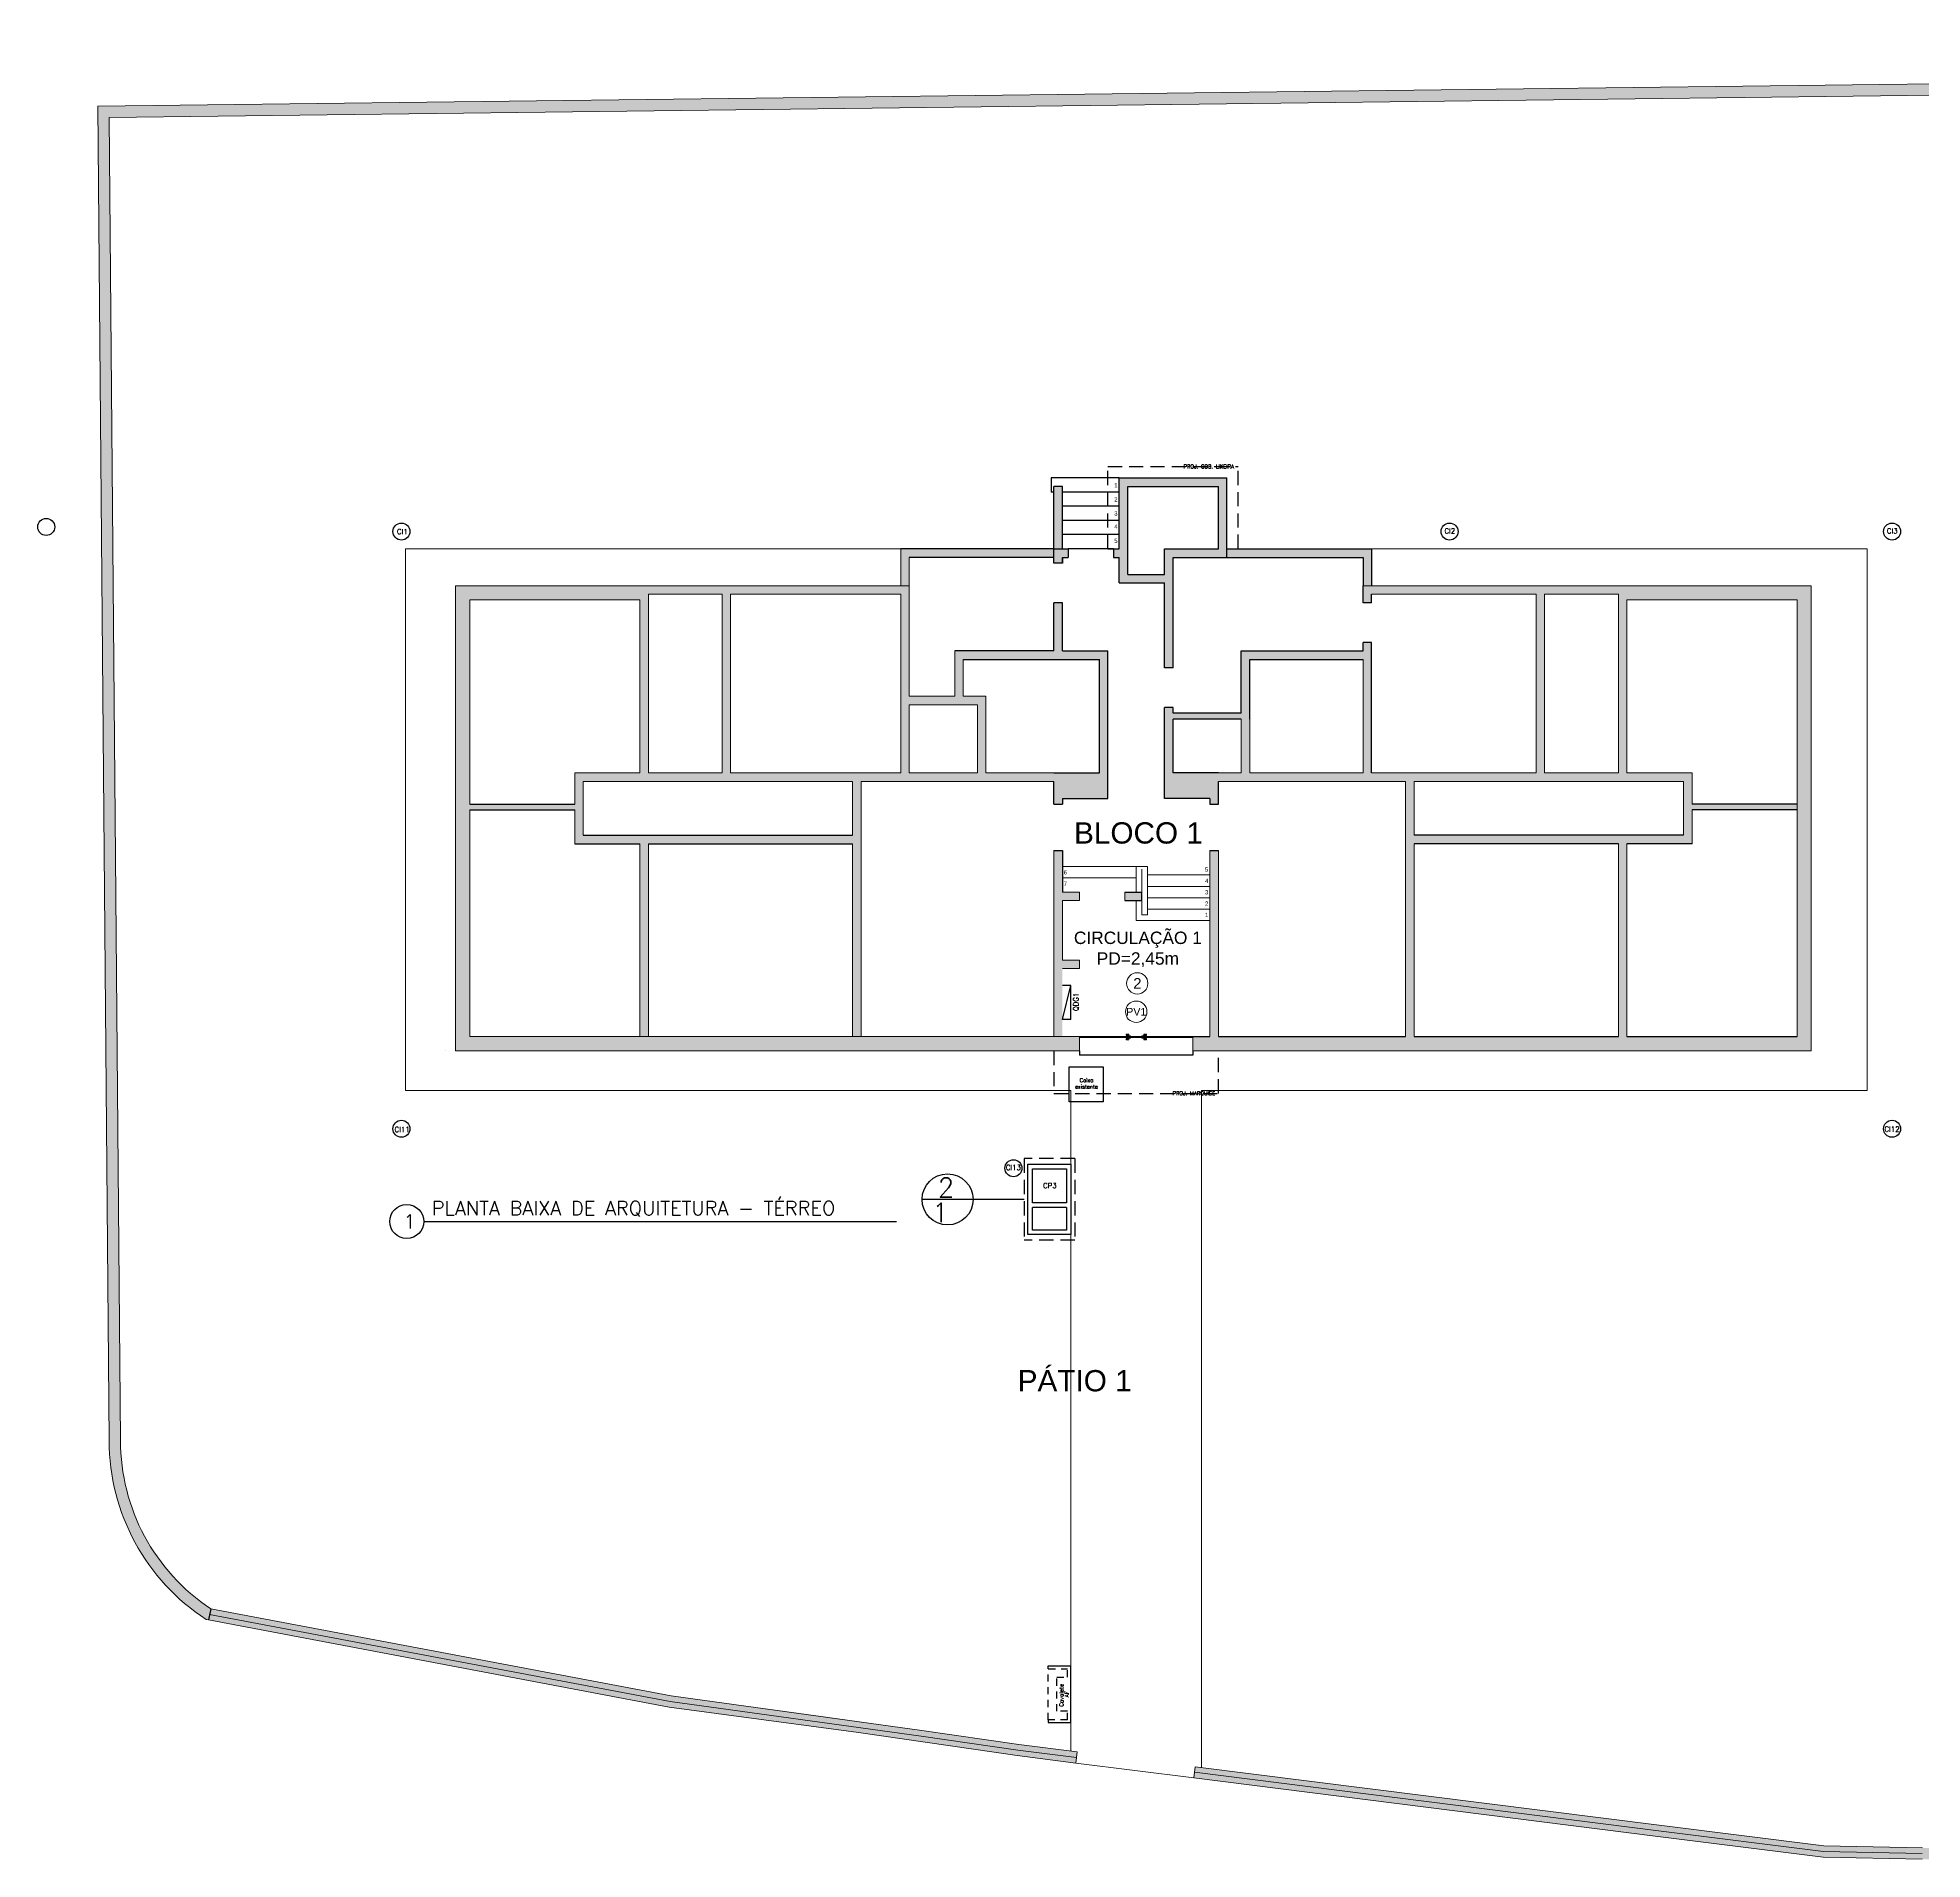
# Model space of a CAD drawing. Extents: x 0 to 11638, y -6007 to 0.
# Drawn here: x 10101.07 to 10134.29, y -5600.09 to -5567.98 of the extents above; entities that cross this region are included whole.
import ezdxf

# ---------------------------------------------------------------- set-up
doc = ezdxf.new("R2010")
doc.units = 0
doc.linetypes.add('CACHE', pattern=[0.375, 0.25, -0.125])
doc.linetypes.add('HIDDEN2', pattern=[0.1875, 0.125, -0.0625])
doc.layers.get('0').update_dxf_attribs({"linetype": 'CONTINUOUS'})
for name, color, linetype, lineweight in [('ARQ - Alvenaria Alta', 251, 'CONTINUOUS', 13), ('ARQ - Alvenaria Média-Baixa', 252, 'CONTINUOUS', 20), ('ARQ - Desnível', 8, 'CONTINUOUS', 20), ('ARQ - Escadas', 1, 'CONTINUOUS', 9), ('ARQ - Esquadrias', 1, 'CONTINUOUS', 9), ('ARQ - Grades', 1, 'CONTINUOUS', 15), ('ARQ - Guias Calçadas Sarjetas', 254, 'CONTINUOUS', 20), ('ARQ - Textos', 4, 'CONTINUOUS', 5), ('Elétrica', 30, 'CONTINUOUS', 20), ('Hidrossanitário - Água Fria', 5, 'CONTINUOUS', 5)]:
    doc.layers.add(name, color=color, linetype=linetype, lineweight=lineweight)
doc.layers.add('ARQ - Cotas', color=1, linetype='CONTINUOUS')
doc.layers.add('ARQ - Projeções', color=253, linetype='CACHE')
doc.styles.add('ROMANS', font='romans.shx', dxfattribs={"height": 0.3})
doc.styles.get("Standard").update_dxf_attribs({"font": 'arial.ttf', "height": 0.15})

msp = doc.modelspace()

# ---------------------------------------------------------------- hatches: boundary and pattern name
at = {"layer": 'ARQ - Alvenaria Alta', "lineweight": -2}
h = msp.add_hatch(color=7, dxfattribs=at)
h.dxf.hatch_style = 1
h.paths.add_polyline_path([(10119.93509697557, -5578.786241707433), (10119.13509697558, -5578.786241707433), (10119.13509697558, -5577.936241707433), (10118.98509697557, -5577.936241707433), (10118.98509697557, -5578.786241707433), (10117.23509697558, -5578.786241707433), (10117.23509697558, -5579.586241707443), (10116.43509697559, -5579.586241707443), (10116.43509697559, -5577.636241707444), (10108.43509697559, -5577.636241707441), (10108.43509697559, -5585.836241707415), (10119.43509697559, -5585.836241707435), (10119.43509697559, -5585.586241707434), (10119.13802946636, -5585.586241707435), (10108.68509697559, -5585.586241707432), (10108.68509697559, -5581.586241707432), (10110.53509697559, -5581.586241707432), (10110.53509697559, -5582.186241707432), (10111.68509697559, -5582.186241707432), (10111.68509697559, -5585.586241707433), (10111.83509697559, -5585.586241707433), (10111.83509697559, -5582.186241707432), (10115.43509697558, -5582.186241707432), (10115.43509697559, -5585.586241707434), (10115.58509697559, -5585.586241707434), (10115.58509697559, -5581.086241707444), (10118.98509697557, -5581.086241707446), (10118.98509697557, -5581.486241707434), (10119.13509697557, -5581.486241707434), (10119.13509697558, -5581.386241707434), (10119.93509697557, -5581.386241707434)])
h.paths.add_polyline_path([(10118.98509697557, -5580.936241707433), (10117.78509697559, -5580.936241707444), (10117.78509697558, -5579.586241707444), (10117.38509697559, -5579.586241707443), (10117.38509697559, -5578.936241707435), (10119.78509697557, -5578.936241707434), (10119.78509697557, -5580.936241707433)], flags=16)
h.paths.add_polyline_path([(10117.63509697559, -5580.936241707444), (10116.43509697559, -5580.936241707442), (10116.43509697558, -5579.736241707443), (10117.63509697558, -5579.736241707443)], flags=16)
h.paths.add_polyline_path([(10116.28509697559, -5580.936241707442), (10113.28509697559, -5580.936241707442), (10113.28509697559, -5577.786241707443), (10116.28509697559, -5577.786241707443)], flags=16)
h.paths.add_polyline_path([(10115.43509697559, -5581.086241707444), (10115.43509697559, -5582.036241707432), (10110.68509697559, -5582.036241707432), (10110.68509697559, -5581.086241707442)], flags=16)
h.paths.add_polyline_path([(10113.13509697558, -5580.936241707442), (10111.83509697558, -5580.936241707442), (10111.83509697559, -5577.786241707443), (10113.13509697559, -5577.786241707443)], flags=16)
h.paths.add_polyline_path([(10111.68509697559, -5580.936241707442), (10110.53509697559, -5580.936241707441), (10110.53509697559, -5581.486241707433), (10108.68509697559, -5581.486241707433), (10108.68509697559, -5577.886241707441), (10111.68509697559, -5577.886241707441)], flags=16)
h.paths.add_polyline_path([(10119.13509697557, -5582.306241707435), (10118.98509697559, -5582.306241707435), (10118.98509697559, -5585.586241707435), (10119.13509697559, -5585.586241707435), (10119.13509697559, -5584.386241707436), (10119.43509697559, -5584.386241707436), (10119.43509697559, -5584.236241707435), (10119.13509697559, -5584.236241707435), (10119.13509697559, -5583.186241707435), (10119.43509697558, -5583.186241707435), (10119.43509697558, -5583.036241707436), (10119.13509697558, -5583.036241707436)], flags=17)
h.paths.add_polyline_path([(10130.23509697559, -5580.936241707441), (10129.08509697559, -5580.936241707442), (10129.08509697558, -5577.886241707441), (10132.08509697558, -5577.886241707441), (10132.08509697558, -5585.586241707434), (10121.43509697559, -5585.586241707435), (10121.43509697559, -5585.836241707435), (10132.33509697558, -5585.836241707433), (10132.33509697558, -5577.636241707442), (10124.43509697557, -5577.636241707445), (10124.43509697557, -5577.936241707433), (10124.58509697558, -5577.936241707433), (10124.58509697558, -5577.786241707443), (10127.48509697559, -5577.786241707441), (10127.48509697559, -5580.936241707442), (10124.58509697558, -5580.936241707442), (10124.58509697558, -5578.636241707432), (10124.43509697558, -5578.636241707433), (10124.43509697558, -5578.786241707433), (10122.28509697557, -5578.786241707433), (10122.28509697557, -5579.886241707434), (10121.08509697557, -5579.886241707433), (10121.08509697557, -5579.786241707434), (10120.93509697558, -5579.786241707434), (10120.93509697558, -5581.386241707434), (10121.73509697557, -5581.386241707434), (10121.73509697557, -5581.486241707434), (10121.88509697558, -5581.486241707434), (10121.88509697558, -5581.086241707446), (10125.18509697558, -5581.086241707442), (10125.18509697558, -5585.586241707435), (10125.33509697558, -5585.586241707435), (10125.33509697558, -5582.186241707432), (10128.93509697558, -5582.186241707432), (10128.93509697558, -5585.586241707435), (10129.08509697558, -5585.586241707435), (10129.08509697558, -5582.186241707432), (10130.23509697558, -5582.186241707432), (10130.23509697559, -5581.586241707432), (10132.08509697558, -5581.586241707432), (10132.08509697558, -5581.486241707433), (10130.23509697559, -5581.486241707433)])
h.paths.add_polyline_path([(10121.08509697558, -5580.936241707433), (10121.08509697557, -5579.986241707433), (10122.28509697558, -5579.986241707434), (10122.28509697558, -5580.936241707442), (10121.88509697558, -5580.936241707442)], flags=16)
h.paths.add_polyline_path([(10122.43509697558, -5580.936241707442), (10122.43509697558, -5578.936241707434), (10124.43509697558, -5578.936241707437), (10124.43509697558, -5580.936241707441)], flags=16)
h.paths.add_polyline_path([(10125.33509697558, -5581.086241707442), (10130.08509697559, -5581.086241707442), (10130.08509697559, -5582.036241707432), (10125.33509697558, -5582.036241707432)], flags=16)
h.paths.add_polyline_path([(10127.63509697559, -5580.936241707442), (10127.63509697559, -5577.786241707439), (10128.93509697558, -5577.786241707439), (10128.93509697559, -5580.936241707442)], flags=16)
h.paths.add_polyline_path([(10119.23509697558, -5576.986241707435), (10118.98509697557, -5576.986241707435), (10118.98509697557, -5577.236241707434), (10119.13509697557, -5577.236241707434), (10119.13509697557, -5577.136241707434), (10119.23509697558, -5577.136241707434)])
h.paths.add_polyline_path([(10122.03509697558, -5575.736241707429), (10120.13509697558, -5575.736241707435), (10120.13509697558, -5576.986241707435), (10120.03509697558, -5576.986241707435), (10120.03509697558, -5577.136241707434), (10120.13509697558, -5577.136241707434), (10120.13509697558, -5577.586241707433), (10120.93509697557, -5577.586241707434), (10120.93509697557, -5579.086241707432), (10121.08509697558, -5579.086241707432), (10121.08509697557, -5577.136241707434), (10122.03509697558, -5577.136241707434)])
h.paths.add_polyline_path([(10120.28509697558, -5575.886241707434), (10121.88509697558, -5575.886241707433), (10121.88509697558, -5576.986241707433), (10120.93509697558, -5576.986241707435), (10120.93509697558, -5577.436241707434), (10120.28509697558, -5577.436241707434)], flags=16)
h = msp.add_hatch(color=7, dxfattribs=at)
h.dxf.hatch_style = 1
h.paths.add_polyline_path([(10120.53509697558, -5583.036241707435), (10120.23509697558, -5583.036241707436), (10120.23509697558, -5583.186241707435), (10120.53509697558, -5583.186241707434)])
h.paths.add_polyline_path([(10121.88509697558, -5582.306241707435), (10121.73509697558, -5582.306241707435), (10121.73509697558, -5585.586241707435), (10121.88509697558, -5585.586241707435)])
at = {"layer": 'ARQ - Alvenaria Média-Baixa', "lineweight": -2}
h = msp.add_hatch(color=256, dxfattribs=at)
h.dxf.hatch_style = 1
h.paths.add_polyline_path([(10118.98509697557, -5577.136241707434), (10118.98509697557, -5576.986241707436), (10116.28509697559, -5576.986241707436), (10116.28509697559, -5577.636241707444), (10116.43509697559, -5577.636241707444), (10116.43509697559, -5577.136241707434)])
h.paths.add_polyline_path([(10119.13509697558, -5575.886241707434), (10118.98509697557, -5575.886241707434), (10118.98509697557, -5576.986241707435), (10119.13509697558, -5576.986241707435)])
h.paths.add_polyline_path([(10124.58509697558, -5576.986241707433), (10122.03509697558, -5576.986241707433), (10122.03509697558, -5577.136241707434), (10124.43509697557, -5577.136241707425), (10124.43509697557, -5577.636241707445), (10124.58509697558, -5577.636241707445)])
h = msp.add_hatch(color=256, dxfattribs=at)
h.dxf.hatch_style = 1
h.paths.add_polyline_path([(10116.72895480056, -5597.827158284326), (10114.80577127316, -5597.54982224454), (10112.23587783465, -5597.206570442732), (10104.11840872589, -5595.673412579467), (10104.0998284043, -5595.771671279436), (10112.21975303658, -5597.305292920899), (10114.89218914946, -5597.674098833866), (10118.3507128356, -5598.161817846563), (10119.38084276682, -5598.291939007776), (10119.39337471441, -5598.192727363856), (10118.36411193271, -5598.062715736886)])
h.paths.add_polyline_path([(10114.89218914946, -5597.674098833866), (10112.21975303658, -5597.305292920899), (10104.0998284043, -5595.771671279436), (10104.08158105051, -5595.868169138864), (10112.20399862126, -5597.40408535378), (10114.77897276897, -5597.749562063285), (10114.90607511647, -5597.76815825538), (10116.70215629642, -5598.026898103078), (10118.33710062963, -5598.260893037335), (10119.36831081923, -5598.391150651699), (10119.38084276682, -5598.291939007776), (10118.3507128356, -5598.161817846563)])
h = msp.add_hatch(color=256, dxfattribs=at)
h.dxf.hatch_style = 1
h.paths.add_polyline_path([(10121.46428728916, -5598.555109907245), (10121.45175534157, -5598.654321551169), (10129.62943874184, -5599.687288003093), (10132.54489835424, -5600.049249237255), (10134.2928822019, -5600.088646874083), (10151.12809392088, -5600.007071238341), (10151.1276113375, -5599.907254729646), (10134.29376636307, -5599.988641405225), (10132.55220394627, -5599.949388500399), (10129.64186505301, -5599.588063015676)])
h.paths.add_polyline_path([(10121.47681923676, -5598.455898263324), (10121.46428728916, -5598.555109907245), (10129.64186505301, -5599.588063015676), (10132.55220394627, -5599.949388500399), (10134.29376636307, -5599.988641405225), (10151.1276113375, -5599.907254729646), (10151.12712787265, -5599.80725589827), (10134.29465145536, -5599.888635957353), (10132.55950953832, -5599.849527763542), (10129.65429136418, -5599.488838028259)])
at = {"layer": 'ARQ - Cotas', "lineweight": -2}
h = msp.add_hatch(color=7, dxfattribs=at)
h.dxf.hatch_style = 1
edge = h.paths.add_edge_path()
edge.add_line((10201.41278853316, -5568.17786394368), (10201.41278853316, -5599.764141897403))
edge.add_line((10201.41278853316, -5599.764141897403), (10201.61278853316, -5599.764141897403))
edge.add_line((10201.61278853316, -5599.764141897403), (10201.61278853316, -5567.97541864403))
edge.add_line((10201.61278853316, -5567.97541864403), (10102.12835857389, -5569.184418840687))
edge.add_line((10102.12835857389, -5569.184418840687), (10102.32835857389, -5592.706879376954))
edge.add_arc((10106.09069235097, -5592.706879376954), 3.762333777083767, 180, 236.9356636005083)
edge.add_line((10104.0380367104, -5595.859935080781), (10104.08158105051, -5595.868169138863))
edge.add_line((10104.08158105051, -5595.868169138863), (10104.11840872589, -5595.673412579463))
edge.add_arc((10106.09069235097, -5592.706879376954), 3.562333777083084, 179.9865117259979, 236.382267327301, ccw=False)
edge.add_line((10102.5283586726, -5592.706040750898), (10102.33004559103, -5569.381982575626))
edge.add_line((10102.33004559103, -5569.381982575626), (10201.41278853316, -5568.17786394368))
h.paths.add_polyline_path([(10201.5009127947, -5598.01258877912), (10201.5009127947, -5597.918880524292)], flags=16)

# ---------------------------------------------------------------- linework, layer by layer
at = {"lineweight": -2}
for p, q in [((10108.25009697559, -5585.836241707435), (10108.25009697559, -5585.836241707435)), ((10119.25509697559, -5586.116241707434), (10119.85509697558, -5586.116241707434)), ((10119.25509697559, -5586.736241707434), (10119.25509697559, -5586.116241707434)), ((10119.85509697558, -5586.116241707434), (10119.85509697558, -5586.736241707434)), ((10119.85509697558, -5586.736241707434), (10119.25509697559, -5586.736241707434)), ((10117.55857321539, -5588.456241707416), (10116.65857321537, -5588.456241707416)), ((10118.45857321547, -5588.456241707416), (10117.55857321539, -5588.456241707416)), ((10107.87429723271, -5588.844812673962), (10116.20666361845, -5588.844812673962)), ((10104.11840872589, -5595.673412579467), (10104.08158105052, -5595.868169138868))]:
    msp.add_line(p, q, dxfattribs=at)
at = {"linetype": 'CACHE', "lineweight": -2}
for p, q in [((10119.35162073569, -5587.736558350847), (10118.45857321547, -5587.736558350847)), ((10118.45857321547, -5587.736558350847), (10118.45857321547, -5589.175925063987)), ((10119.35162073569, -5587.736558350847), (10119.35162073569, -5589.175925063987)), ((10119.35162073569, -5589.175925063987), (10118.45857321547, -5589.175925063987))]:
    msp.add_line(p, q, dxfattribs=at)
at = {"lineweight": -2}
for centre, radius in [((10117.10857321538, -5588.456241707416), 0.45), ((10107.57429723273, -5588.844812673962), 0.3)]:
    msp.add_circle(centre, radius, dxfattribs=at)
at = {"layer": 'ARQ - Alvenaria Alta'}
for p, q in [((10201.61278853316, -5567.975418644032), (10102.12835857389, -5569.184418840689)), ((10201.41278853316, -5568.177863943681), (10102.33004559103, -5569.381982575627)), ((10102.12835857389, -5569.184418840689), (10102.32835857389, -5592.706879376955)), ((10102.33004559103, -5569.381982575627), (10102.52835134501, -5592.705178936046)), ((10110.53509697559, -5581.486241707433), (10110.53509697559, -5580.936241707441)), ((10110.68509697559, -5582.036241707432), (10110.68509697559, -5581.086241707444)), ((10115.43509697559, -5582.036241707432), (10115.43509697559, -5581.086241707444)), ((10115.58509697559, -5585.586241707433), (10115.58509697559, -5581.086241707444)), ((10125.18509697558, -5585.586241707439), (10125.18509697558, -5581.086241707443)), ((10125.33509697558, -5582.036241707432), (10125.33509697558, -5581.086241707444)), ((10130.08509697559, -5582.036241707432), (10130.08509697559, -5581.086241707444)), ((10130.23509697559, -5581.486241707433), (10130.23509697559, -5580.936241707441)), ((10110.53509697559, -5582.186241707432), (10110.53509697559, -5581.586241707431)), ((10130.23509697558, -5582.186241707432), (10130.23509697559, -5581.586241707431)), ((10111.68509697559, -5585.586241707433), (10111.68509697559, -5582.186241707432)), ((10111.83509697559, -5585.586241707433), (10111.83509697559, -5582.186241707432)), ((10115.43509697559, -5585.586241707433), (10115.43509697558, -5582.186241707432)), ((10118.98509697559, -5585.586241707435), (10118.98509697559, -5582.306241707435)), ((10121.73509697558, -5585.586241707435), (10121.73509697558, -5582.306241707435)), ((10121.88509697558, -5585.586241707435), (10121.88509697558, -5582.306241707435)), ((10125.33509697558, -5585.586241707439), (10125.33509697558, -5582.186241707432)), ((10128.93509697558, -5585.586241707442), (10128.93509697558, -5582.186241707432)), ((10129.08509697558, -5585.586241707442), (10129.08509697558, -5582.186241707432)), ((10119.13509697559, -5583.036241707436), (10119.43509697558, -5583.036241707436)), ((10119.43509697558, -5583.186241707435), (10119.43509697558, -5583.036241707436)), ((10120.23509697558, -5583.186241707435), (10120.23509697558, -5583.036241707436)), ((10119.13509697559, -5584.236241707435), (10119.13509697559, -5583.186241707435)), ((10119.13509697559, -5583.186241707435), (10119.43509697558, -5583.186241707435)), ((10119.43509697559, -5584.386241707435), (10119.43509697559, -5584.236241707435)), ((10104.08158105052, -5595.868169138868), (10104.0380367104, -5595.859935080784))]:
    msp.add_line(p, q, dxfattribs=at)
at = {"layer": 'ARQ - Alvenaria Alta', "lineweight": -2}
for p, q in [((10120.13509697558, -5575.736241707435), (10119.93509697558, -5575.736241707435)), ((10120.13509697558, -5576.986241707435), (10120.13509697558, -5575.736241707435)), ((10120.13509697558, -5575.736241707435), (10122.03509697558, -5575.736241707429)), ((10122.03509697558, -5577.136241707434), (10122.03509697558, -5575.736241707435)), ((10120.28509697558, -5577.436241707434), (10120.28509697558, -5575.886241707434)), ((10120.28509697558, -5575.886241707434), (10121.88509697558, -5575.886241707433)), ((10121.88509697558, -5576.986241707434), (10121.88509697558, -5575.886241707438)), ((10118.98509697557, -5577.236241707435), (10118.98509697557, -5576.986241707435)), ((10118.98509697557, -5576.986241707435), (10119.23509697558, -5576.986241707435)), ((10119.13509697557, -5577.136241707434), (10119.23509697558, -5577.136241707434)), ((10119.13509697558, -5577.236241707435), (10119.13509697558, -5577.136241707434)), ((10119.13509697557, -5577.136241707434), (10119.13509697557, -5577.236241707434)), ((10119.23509697558, -5576.986241707435), (10119.23509697558, -5577.136241707434)), ((10120.03509697557, -5576.986241707435), (10120.13509697558, -5576.986241707435)), ((10120.03509697558, -5576.986241707435), (10120.03509697558, -5577.136241707434)), ((10120.03509697558, -5577.136241707434), (10120.13509697558, -5577.136241707434)), ((10120.13509697558, -5577.586241707433), (10120.13509697558, -5577.136241707434)), ((10120.93509697558, -5577.436241707434), (10120.93509697558, -5576.986241707435)), ((10120.93509697558, -5576.986241707435), (10121.88509697558, -5576.986241707433)), ((10121.08509697558, -5579.086241707432), (10121.08509697557, -5577.136241707434)), ((10121.08509697557, -5577.136241707434), (10122.03509697558, -5577.136241707434)), ((10119.13509697557, -5577.236241707434), (10118.98509697557, -5577.236241707434)), ((10120.28509697558, -5577.436241707434), (10120.93509697558, -5577.436241707434)), ((10120.13509697558, -5577.586241707433), (10120.93509697558, -5577.586241707434)), ((10120.93509697557, -5579.086241707432), (10120.93509697557, -5577.586241707434)), ((10124.43509697557, -5577.936241707433), (10124.43509697557, -5577.636241707441)), ((10124.58509697558, -5577.936241707433), (10124.58509697558, -5577.786241707433)), ((10118.98509697557, -5578.786241707433), (10118.98509697557, -5577.936241707433)), ((10119.13509697557, -5577.936241707433), (10118.98509697557, -5577.936241707433)), ((10119.13509697558, -5578.786241707433), (10119.13509697558, -5577.936241707433)), ((10124.58509697558, -5577.936241707433), (10124.43509697557, -5577.936241707433)), ((10118.98509697557, -5578.786241707433), (10117.23509697558, -5578.786241707433)), ((10119.13509697558, -5578.786241707433), (10119.93509697557, -5578.786241707433)), ((10119.93509697557, -5581.386241707434), (10119.93509697557, -5578.786241707433)), ((10122.28509697557, -5579.886241707434), (10122.28509697557, -5578.786241707433)), ((10122.28509697557, -5578.786241707433), (10124.43509697558, -5578.786241707433)), ((10124.43509697558, -5578.786241707433), (10124.43509697558, -5578.636241707434)), ((10124.58509697558, -5578.636241707432), (10124.43509697557, -5578.636241707433)), ((10124.58509697558, -5580.936241707442), (10124.58509697558, -5578.636241707432)), ((10117.38509697559, -5578.936241707435), (10119.78509697557, -5578.936241707434)), ((10119.78509697557, -5580.936241707433), (10119.78509697557, -5578.936241707434)), ((10121.08509697557, -5579.086241707432), (10120.93509697558, -5579.086241707432)), ((10122.43509697558, -5579.986241707434), (10122.43509697558, -5578.936241707434)), ((10122.43509697557, -5578.936241707434), (10124.43509697558, -5578.936241707437)), ((10121.08509697557, -5579.786241707434), (10120.93509697558, -5579.786241707434)), ((10120.93509697558, -5581.386241707434), (10120.93509697558, -5579.786241707433)), ((10121.08509697557, -5579.886241707432), (10121.08509697557, -5579.786241707433)), ((10122.28509697558, -5579.886241707434), (10121.08509697558, -5579.886241707433)), ((10122.28509697558, -5579.986241707434), (10121.08509697558, -5579.986241707433)), ((10121.08509697558, -5580.936241707433), (10121.08509697557, -5579.986241707433)), ((10118.98509697557, -5580.936241707433), (10119.78509697557, -5580.936241707433)), ((10118.98509697557, -5581.486241707434), (10118.98509697557, -5581.086241707446)), ((10121.88509697558, -5580.936241707433), (10121.08509697557, -5580.936241707433)), ((10121.88509697558, -5581.486241707434), (10121.88509697558, -5581.086241707446)), ((10108.68509697559, -5581.486241707433), (10110.53509697559, -5581.486241707433)), ((10118.98509697557, -5581.486241707434), (10119.13509697558, -5581.486241707434)), ((10119.13509697558, -5581.386241707434), (10119.13509697557, -5581.486241707434)), ((10119.13509697558, -5581.386241707434), (10119.93509697557, -5581.386241707434)), ((10121.73509697557, -5581.386241707434), (10120.93509697558, -5581.386241707434)), ((10121.73509697557, -5581.386241707434), (10121.73509697557, -5581.486241707434)), ((10121.73509697557, -5581.486241707434), (10121.88509697558, -5581.486241707434)), ((10132.08509697558, -5581.486241707433), (10130.23509697559, -5581.486241707433)), ((10108.68509697559, -5581.586241707432), (10110.53509697559, -5581.586241707432)), ((10132.08509697558, -5581.586241707432), (10130.23509697559, -5581.586241707432)), ((10110.68509697559, -5582.036241707432), (10115.43509697559, -5582.036241707432)), ((10130.08509697559, -5582.036241707432), (10125.33509697559, -5582.036241707432)), ((10110.53509697559, -5582.186241707432), (10111.68509697559, -5582.186241707432)), ((10111.83509697559, -5582.186241707432), (10115.43509697559, -5582.186241707432)), ((10118.98509697557, -5582.306241707435), (10119.13509697558, -5582.306241707435)), ((10119.13509697557, -5582.306241707433), (10119.13509697558, -5583.036241707436)), ((10121.73509697557, -5582.306241707435), (10121.88509697558, -5582.306241707435)), ((10128.93509697559, -5582.186241707432), (10125.33509697559, -5582.186241707432)), ((10130.23509697558, -5582.186241707432), (10129.08509697559, -5582.186241707432)), ((10120.23509697558, -5583.036241707436), (10120.53509697558, -5583.036241707435)), ((10120.53509697558, -5583.186241707434), (10120.53509697558, -5583.036241707436)), ((10120.23509697558, -5583.186241707435), (10120.53509697558, -5583.186241707434)), ((10121.43509697559, -5585.586241707435), (10121.73509697558, -5585.586241707435)), ((10121.88509697558, -5585.586241707435), (10125.18509697558, -5585.586241707439)), ((10125.33509697558, -5585.586241707439), (10128.93509697558, -5585.586241707442)), ((10129.08509697558, -5585.586241707442), (10132.08509697558, -5585.586241707442)), ((10118.52509697559, -5589.076241707417), (10118.52509697558, -5587.836241707417)), ((10118.52509697558, -5587.836241707417), (10119.28509697558, -5587.836241707417)), ((10118.60509697558, -5588.516241707417), (10118.60509697558, -5587.916241707417)), ((10118.60509697558, -5587.916241707417), (10119.20509697558, -5587.916241707417)), ((10119.20509697558, -5587.916241707417), (10119.20509697558, -5588.516241707417)), ((10119.28509697558, -5587.836241707417), (10119.28509697558, -5589.076241707417)), ((10119.20509697558, -5588.516241707417), (10118.60509697558, -5588.516241707417)), ((10119.20509697558, -5588.596241707417), (10118.60509697558, -5588.596241707417)), ((10118.60509697558, -5588.996241707416), (10118.60509697558, -5588.596241707417)), ((10119.20509697558, -5588.596241707417), (10119.20509697558, -5588.996241707416)), ((10119.28509697558, -5589.076241707417), (10118.52509697559, -5589.076241707417)), ((10119.20509697558, -5588.996241707416), (10118.60509697558, -5588.996241707416))]:
    msp.add_line(p, q, dxfattribs=at)
at = {"layer": 'ARQ - Alvenaria Alta', "ltscale": 0.01, "transparency": 33554684}
for p, q in [((10116.43509697559, -5577.636241707444), (10108.43509697559, -5577.636241707441)), ((10108.43509697559, -5585.836241707435), (10108.43509697559, -5577.636241707441)), ((10113.13509697559, -5577.786241707443), (10111.83509697559, -5577.786241707443)), ((10111.83509697558, -5580.936241707442), (10111.83509697559, -5577.786241707441)), ((10113.13509697558, -5580.936241707442), (10113.13509697559, -5577.786241707443)), ((10116.28509697559, -5577.786241707443), (10113.28509697559, -5577.786241707443)), ((10113.28509697559, -5580.936241707442), (10113.28509697559, -5577.786241707443)), ((10116.28509697559, -5580.936241707442), (10116.28509697559, -5577.786241707443)), ((10116.43509697559, -5579.586241707443), (10116.43509697559, -5577.636241707444)), ((10132.33509697557, -5577.636241707442), (10124.43509697557, -5577.636241707445)), ((10127.48509697559, -5577.786241707441), (10124.58509697558, -5577.786241707443)), ((10127.48509697559, -5580.936241707442), (10127.48509697559, -5577.786241707443)), ((10128.93509697558, -5577.786241707439), (10127.63509697559, -5577.786241707439)), ((10127.63509697559, -5580.936241707442), (10127.63509697559, -5577.786241707443)), ((10128.93509697559, -5580.936241707442), (10128.93509697558, -5577.786241707443)), ((10132.33509697558, -5577.636241707442), (10132.33509697558, -5585.836241707434)), ((10111.68509697559, -5577.886241707441), (10108.68509697559, -5577.886241707441)), ((10108.68509697559, -5581.486241707433), (10108.68509697559, -5577.886241707441)), ((10111.68509697559, -5580.936241707441), (10111.68509697559, -5577.886241707442)), ((10132.08509697558, -5577.886241707441), (10129.08509697558, -5577.886241707441)), ((10129.08509697559, -5580.936241707441), (10129.08509697558, -5577.886241707441)), ((10132.08509697558, -5577.886241707441), (10132.08509697558, -5585.586241707433)), ((10117.23509697558, -5579.586241707443), (10117.23509697558, -5578.786241707433)), ((10117.38509697559, -5579.586241707443), (10117.38509697559, -5578.936241707435)), ((10122.43509697558, -5580.936241707441), (10122.43509697558, -5578.93624170743)), ((10124.43509697558, -5580.936241707441), (10124.43509697558, -5578.936241707434)), ((10117.23509697558, -5579.586241707443), (10116.43509697558, -5579.586241707443)), ((10117.63509697558, -5579.736241707443), (10116.43509697558, -5579.736241707443)), ((10116.43509697559, -5580.936241707444), (10116.43509697558, -5579.736241707443)), ((10117.78509697558, -5579.586241707444), (10117.38509697559, -5579.586241707443)), ((10117.63509697559, -5580.936241707438), (10117.63509697558, -5579.736241707443)), ((10117.78509697559, -5580.936241707437), (10117.78509697558, -5579.586241707444)), ((10122.28509697558, -5580.936241707442), (10122.28509697558, -5579.986241707434)), ((10111.68509697559, -5580.936241707442), (10110.53509697559, -5580.936241707441)), ((10115.43509697559, -5581.086241707444), (10110.68509697558, -5581.086241707442)), ((10113.13509697558, -5580.936241707442), (10111.83509697559, -5580.936241707442)), ((10116.28509697559, -5580.936241707442), (10113.28509697559, -5580.936241707442)), ((10118.98509697557, -5581.086241707446), (10115.58509697559, -5581.086241707444)), ((10117.63509697559, -5580.936241707444), (10116.43509697558, -5580.936241707442)), ((10118.98509697557, -5580.936241707444), (10117.78509697559, -5580.936241707444)), ((10121.88509697558, -5580.936241707442), (10122.28509697558, -5580.936241707442)), ((10121.88509697557, -5581.086241707446), (10125.18509697558, -5581.086241707442)), ((10122.43509697558, -5580.936241707442), (10124.43509697558, -5580.936241707441)), ((10124.58509697558, -5580.936241707442), (10127.48509697559, -5580.936241707442)), ((10125.33509697558, -5581.086241707442), (10130.08509697559, -5581.086241707442)), ((10127.63509697559, -5580.936241707442), (10128.93509697559, -5580.936241707442)), ((10129.08509697559, -5580.936241707442), (10130.23509697559, -5580.936241707441)), ((10108.68509697559, -5585.586241707435), (10108.68509697559, -5581.586241707432)), ((10119.43509697559, -5584.236241707435), (10119.13509697559, -5584.236241707435)), ((10119.43509697559, -5584.386241707435), (10119.13509697559, -5584.386241707435)), ((10119.43509697559, -5585.586241707435), (10108.68509697559, -5585.586241707432)), ((10119.43509697559, -5585.586241707435), (10119.43509697559, -5585.836241707435)), ((10121.43509697559, -5585.586241707435), (10121.43509697559, -5585.836241707435)), ((10119.43509697559, -5585.836241707435), (10108.43509697559, -5585.836241707415)), ((10132.33509697558, -5585.836241707433), (10121.43509697559, -5585.836241707435))]:
    msp.add_line(p, q, dxfattribs=at)
at = {"layer": 'ARQ - Alvenaria Alta'}
for radius, end in [(3.762333777083747, 236.9356636005436), (3.562333777083747, 236.3822673272943)]:
    msp.add_arc((10106.09069235097, -5592.706879376955), radius, 180, end, dxfattribs=at)
at = {"layer": 'ARQ - Alvenaria Média-Baixa', "lineweight": -2}
for p, q in [((10118.98509697557, -5576.986241707435), (10118.98509697557, -5575.886241707434)), ((10119.13509697558, -5575.886241707434), (10118.98509697557, -5575.886241707434)), ((10119.13509697558, -5576.986241707435), (10119.13509697558, -5575.886241707434)), ((10118.98509697557, -5576.986241707436), (10116.28509697559, -5576.986241707436)), ((10118.98509697557, -5577.136241707434), (10116.43509697559, -5577.136241707434)), ((10122.03509697558, -5576.986241707433), (10124.58509697558, -5576.986241707433)), ((10122.03509697558, -5577.136241707434), (10124.43509697557, -5577.136241707425)), ((10124.43509697557, -5577.136241707425), (10124.43509697557, -5577.636241707441)), ((10124.58509697558, -5576.986241707433), (10124.58509697558, -5577.636241707439)), ((10118.88509697558, -5596.729050229853), (10118.88509697558, -5596.679050229852)), ((10118.88509697558, -5596.679050229852), (10119.28509697559, -5596.679050229852)), ((10119.28509697559, -5597.679050229852), (10119.28509697559, -5596.679050229852)), ((10118.88509697558, -5597.629050229852), (10118.88509697558, -5597.679050229852)), ((10118.88509697558, -5597.679050229852), (10119.28509697559, -5597.679050229852))]:
    msp.add_line(p, q, dxfattribs=at)
at = {"layer": 'ARQ - Alvenaria Média-Baixa', "ltscale": 0.01, "transparency": 33554684}
for p, q in [((10116.28509697559, -5577.636241707444), (10116.28509697559, -5576.986241707436)), ((10116.43509697559, -5577.636241707444), (10116.43509697559, -5577.136241707434))]:
    msp.add_line(p, q, dxfattribs=at)
at = {"layer": 'ARQ - Alvenaria Média-Baixa'}
for p, q in [((10120.43509697558, -5583.036241707435), (10120.43509697558, -5582.586241707433)), ((10120.63509697558, -5582.586241707433), (10120.43509697558, -5582.586241707433)), ((10120.53509697558, -5583.436241707435), (10120.53509697558, -5582.636241707433)), ((10120.63509697558, -5583.436241707435), (10120.63509697558, -5582.586241707432)), ((10120.63509697558, -5583.436241707435), (10120.53509697558, -5583.436241707435)), ((10119.39337471442, -5598.192727363856), (10119.36831081923, -5598.3911506517)), ((10121.47681923676, -5598.455898263326), (10121.45175534157, -5598.65432155117))]:
    msp.add_line(p, q, dxfattribs=at)
at = {"layer": 'ARQ - Alvenaria Média-Baixa', "linetype": 'HIDDEN2', "lineweight": -2}
for p, q in [((10118.88509697558, -5597.629050229852), (10118.88509697558, -5596.729050229853)), ((10118.88509697558, -5596.729050229853), (10119.22509697559, -5596.729050229853)), ((10119.22509697559, -5596.879050229852), (10119.22509697559, -5596.729050229853)), ((10119.03509697559, -5597.479050229853), (10119.03509697559, -5596.879050229852)), ((10119.03509697559, -5596.879050229852), (10119.22509697559, -5596.879050229852)), ((10119.22509697559, -5597.629050229852), (10118.88509697558, -5597.629050229852)), ((10119.22509697559, -5597.479050229853), (10119.03509697559, -5597.479050229851)), ((10119.22509697559, -5597.629050229852), (10119.22509697559, -5597.479050229853))]:
    msp.add_line(p, q, dxfattribs=at)
at = {"layer": 'ARQ - Alvenaria Média-Baixa'}
for points in [[(10104.11840872589, -5595.673412579467), (10112.23587783465, -5597.206570442732), (10116.6565618411, -5597.816640929761)], [(10104.08158105052, -5595.868169138868), (10112.20399862126, -5597.40408535378), (10115.54117377676, -5597.851824331193), (10118.33710062963, -5598.260893037335), (10119.36831081923, -5598.3911506517)], [(10116.65818510599, -5597.816864946226), (10118.36411193271, -5598.062715736886), (10119.39337471442, -5598.192727363856)], [(10121.45175534157, -5598.654321551169), (10129.62943874184, -5599.687288003093), (10132.54489835424, -5600.049249237255), (10134.29014481948, -5600.088585176489)], [(10121.47681923676, -5598.455898263324), (10129.65429136418, -5599.488838028259), (10132.55950953832, -5599.849527763542), (10134.29465145536, -5599.888635957353)]]:
    msp.add_lwpolyline(points, dxfattribs=at)
at = {"layer": 'ARQ - Cotas', "lineweight": -2}
for p, q in [((10119.43509697559, -5585.586241707435), (10121.43509697559, -5585.586241707435)), ((10119.43509697559, -5585.596241707435), (10121.43509697559, -5585.596241707435)), ((10120.43509697559, -5585.586241707435), (10120.43509697559, -5585.596241707435))]:
    msp.add_line(p, q, dxfattribs=at)
at = {"layer": 'ARQ - Desnível', "lineweight": -2}
for p, q in [((10119.43509697559, -5585.836241707435), (10119.43509697559, -5585.910226567304)), ((10121.43509697559, -5585.911043298776), (10119.43509697559, -5585.911043298776)), ((10121.43509697559, -5585.836241707435), (10121.43509697559, -5585.911043298776))]:
    msp.add_line(p, q, dxfattribs=at)
at = {"layer": 'ARQ - Escadas', "lineweight": -2}
for p, q in [((10120.13509697558, -5575.736241707435), (10118.93509697558, -5575.736241707435)), ((10118.93509697558, -5575.736241707435), (10118.93509697558, -5575.986241707434)), ((10118.98509697557, -5575.986241707434), (10118.93509697558, -5575.986241707434)), ((10120.13509697558, -5575.986241707434), (10119.13509697558, -5575.986241707434)), ((10120.13509697558, -5576.236241707435), (10119.13509697558, -5576.236241707435)), ((10120.13509697558, -5576.486241707435), (10119.13509697558, -5576.486241707435)), ((10120.13509697558, -5576.736241707434), (10119.13509697558, -5576.736241707434)), ((10120.03509697557, -5576.986241707435), (10119.23509697558, -5576.986241707435))]:
    msp.add_line(p, q, dxfattribs=at)
at = {"layer": 'ARQ - Escadas'}
for p, q in [((10120.43509697558, -5582.586241707434), (10119.13509697558, -5582.586241707434)), ((10119.13509697558, -5582.786241707434), (10120.43509697558, -5582.786241707432)), ((10120.63509697558, -5582.736241707435), (10121.73509697558, -5582.736241707434)), ((10120.63509697558, -5582.936241707436), (10121.73509697558, -5582.936241707433)), ((10120.63509697558, -5583.136241707435), (10121.73509697558, -5583.136241707433)), ((10120.43509697558, -5583.536241707435), (10120.43509697558, -5583.186241707434)), ((10120.63509697558, -5583.336241707434), (10121.73509697558, -5583.336241707433)), ((10120.43509697558, -5583.536241707435), (10121.73509697558, -5583.536241707433))]:
    msp.add_line(p, q, dxfattribs=at)
at = {"layer": 'ARQ - Esquadrias'}
for p, q in [((10120.25509697559, -5585.556241707434), (10120.25509697559, -5585.541241707433)), ((10120.25509697559, -5585.541241707433), (10120.30259697558, -5585.541241707433)), ((10120.25509697559, -5585.556241707434), (10120.28759697559, -5585.556241707434)), ((10120.25509697559, -5585.586241707435), (10120.25509697559, -5585.571241707434)), ((10120.25509697559, -5585.571241707434), (10120.33509697559, -5585.571241707434)), ((10120.25509697559, -5585.596241707435), (10120.25509697559, -5585.611241707436)), ((10120.25509697559, -5585.611241707436), (10120.33509697559, -5585.611241707436)), ((10120.25509697559, -5585.626241707436), (10120.28759697559, -5585.626241707436)), ((10120.25509697559, -5585.626241707436), (10120.25509697559, -5585.641241707435)), ((10120.25509697559, -5585.641241707435), (10120.30259697558, -5585.641241707435)), ((10120.28759697559, -5585.571241707434), (10120.28759697559, -5585.556241707434)), ((10120.28759697559, -5585.611241707436), (10120.28759697559, -5585.626241707436)), ((10120.30259697558, -5585.571241707434), (10120.30259697558, -5585.541241707433)), ((10120.30259697558, -5585.611241707436), (10120.30259697558, -5585.641241707435)), ((10120.33509697559, -5585.586241707435), (10120.33509697559, -5585.571241707434)), ((10120.33509697559, -5585.596241707435), (10120.33509697559, -5585.611241707436)), ((10120.53509697559, -5585.586241707435), (10120.53509697559, -5585.571241707434)), ((10120.61509697559, -5585.571241707434), (10120.53509697559, -5585.571241707434)), ((10120.53509697559, -5585.596241707435), (10120.53509697559, -5585.611241707436)), ((10120.61509697559, -5585.611241707436), (10120.53509697559, -5585.611241707436)), ((10120.61509697559, -5585.541241707433), (10120.56759697559, -5585.541241707433)), ((10120.56759697559, -5585.571241707434), (10120.56759697559, -5585.541241707433)), ((10120.56759697559, -5585.611241707436), (10120.56759697559, -5585.641241707435)), ((10120.61509697559, -5585.641241707435), (10120.56759697559, -5585.641241707435)), ((10120.61509697559, -5585.556241707434), (10120.58259697559, -5585.556241707434)), ((10120.58259697559, -5585.571241707434), (10120.58259697559, -5585.556241707434)), ((10120.58259697559, -5585.611241707436), (10120.58259697559, -5585.626241707436)), ((10120.61509697559, -5585.626241707436), (10120.58259697559, -5585.626241707436)), ((10120.61509697559, -5585.556241707434), (10120.61509697559, -5585.541241707433)), ((10120.61509697559, -5585.586241707435), (10120.61509697559, -5585.571241707434)), ((10120.61509697559, -5585.596241707435), (10120.61509697559, -5585.611241707436)), ((10120.61509697559, -5585.626241707436), (10120.61509697559, -5585.641241707435))]:
    msp.add_line(p, q, dxfattribs=at)
at = {"layer": 'ARQ - Grades'}
for points in [[(10104.09984970646, -5595.771675302803), (10112.21975303659, -5597.305292920899), (10116.6428910433, -5597.915702068898)], [(10116.64289104326, -5597.915702068893), (10118.3507128356, -5598.161817846563), (10119.38084276682, -5598.291939007776)], [(10121.46428728916, -5598.555109907245), (10129.64186505301, -5599.588063015676), (10132.55220394627, -5599.949388500399), (10134.29239813742, -5599.988610566921)]]:
    msp.add_lwpolyline(points, dxfattribs=at)
at = {"layer": 'ARQ - Guias Calçadas Sarjetas', "ltscale": 0.01, "transparency": 33554684}
for p, q in [((10107.55009697559, -5586.536241707434), (10107.55009697559, -5576.986241707436)), ((10116.28509697559, -5576.986241707436), (10107.55009697559, -5576.986241707436)), ((10124.58509697558, -5576.986241707433), (10133.32009697558, -5576.986241707433)), ((10133.32009697558, -5576.986241707433), (10133.32009697558, -5586.536241707434)), ((10119.28509697558, -5586.536241707434), (10107.55009697559, -5586.536241707436)), ((10119.28509697558, -5586.536241707434), (10119.28509697559, -5598.179050229852)), ((10121.58509697559, -5586.536241707434), (10121.58509697559, -5598.469575397328)), ((10133.32009697558, -5586.536241707434), (10121.58509697558, -5586.536241707436)), ((10121.45175534157, -5598.654321551169), (10119.36831081923, -5598.391150651703))]:
    msp.add_line(p, q, dxfattribs=at)
at = {"layer": 'ARQ - Projeções', "lineweight": -2}
for p, q in [((10119.93509697558, -5575.53624170743), (10122.23509697558, -5575.53624170743)), ((10119.93509697558, -5576.986241707434), (10119.93509697558, -5575.53624170743)), ((10122.23509697558, -5576.986241707433), (10122.23509697558, -5575.53624170743)), ((10119.93509697558, -5576.986241707435), (10120.03509697557, -5576.986241707435)), ((10118.98509697559, -5585.836241707435), (10118.98509697559, -5586.586241707435)), ((10121.88509697558, -5586.586241707435), (10121.88509697558, -5585.836241707435)), ((10118.98509697559, -5586.586241707435), (10121.88509697558, -5586.586241707435))]:
    msp.add_line(p, q, dxfattribs=at)
at = {"layer": 'ARQ - Textos', "linetype": 'Continuous'}
for centre, radius in [((10120.45281194055, -5584.647626235781), 0.1875), ((10120.43509697559, -5585.147054075749), 0.1891876316853995)]:
    msp.add_circle(centre, radius, dxfattribs=at)
at = {"layer": 'Elétrica', "lineweight": -2}
for p, q in [((10119.28509697559, -5584.686241707434), (10119.13509697559, -5584.686241707434)), ((10119.13509697559, -5585.286241707435), (10119.28509697559, -5584.686241707434)), ((10119.28509697559, -5585.286241707435), (10119.28509697559, -5584.686241707434)), ((10119.28509697559, -5585.286241707435), (10119.13509697559, -5585.286241707435))]:
    msp.add_line(p, q, dxfattribs=at)
for centre in [(10101.21837722152, -5576.60060026905), (10107.48050282098, -5576.681647552838), (10125.95969113019, -5576.681647552838), (10133.75969820039, -5576.681647552838), (10107.48050282098, -5587.210835862045), (10133.75969820039, -5587.210835862045), (10118.27009697559, -5587.906241707443)]:
    msp.add_circle(centre, 0.15, dxfattribs=at)

# ---------------------------------------------------------------- texts
at = {"lineweight": -2, "style": 'ROMANS'}
for s, width, gutter_width, insert, char_height, attachment_point in [('\\pxqc;Caixa\\Pexistente', 1.419116940846651, 13.5, (10118.84830674211, -5586.321636563669), 0.0675, 1), ('2', 0.531660073902458, 1012.5, (10117.22704136365, -5588.076364132753), 0.3375, 3), ('PLANTA BAIXA DE ARQUITETURA - TÉRREO', 8.197380419893307, 750, (10108.016402281, -5588.484700840036), 0.25, 1), ('1', 0.3938222769647837, 750, (10107.5157134707, -5588.720505112412), 0.25, 1), ('1', 0.531660073902458, 1012.5, (10117.12555865996, -5588.854352493656), 0.3375, 9)]:
    msp.add_mtext_dynamic_manual_height_columns(s, width=width, gutter_width=gutter_width, heights=[0], dxfattribs=dict(at, insert=insert, char_height=char_height, attachment_point=attachment_point))
at = {"layer": 'ARQ - Escadas', "char_height": 0.075, "attachment_point": 5}
for s, insert in [('1', (10120.07689022218, -5575.865318598147)), ('2', (10120.07689022217, -5576.115700568947)), ('3', (10120.07689022217, -5576.362935389463)), ('4', (10120.07689022218, -5576.594420675427)), ('5', (10120.07689022218, -5576.844802646228)), ('6', (10119.18600022381, -5582.690509583545)), ('4', (10121.67689022218, -5582.840509583546)), ('5', (10121.67689022218, -5582.640509583547)), ('7', (10119.18600022381, -5582.890509583545)), ('3', (10121.67689022218, -5583.040509583547)), ('2', (10121.67689022218, -5583.240509583546)), ('1', (10121.67689022218, -5583.440509583546))]:
    msp.add_mtext(s, dxfattribs=dict(at, insert=insert))
at = {"layer": 'ARQ - Projeções', "lineweight": -2, "char_height": 0.0675, "attachment_point": 1, "style": 'ROMANS'}
for s, insert in [('\\pxqc;PROJ. COB. LIXEIRA', (10121.00443306429, -5575.500928807753)), ('\\pxqc;PROJ. MARQUISE', (10120.74239285729, -5586.550928807757))]:
    msp.add_mtext_dynamic_manual_height_columns(s, width=1.419116940846651, gutter_width=13.5, heights=[0], dxfattribs=dict(at, insert=insert))
at = {"layer": 'ARQ - Textos', "linetype": 'Continuous', "attachment_point": 1}
for s, width, gutter_width, insert, char_height in [('BLOCO 1', 20.35412272570829, 5.022683610077365, (10119.33920426677, -5581.807075638608), 0.375), ('\\pxqc;CIRCULAÇÃO 1\\PPD=2,45m', 5.458359528331316, 1.092780713612566, (10117.73524624356, -5583.734405078082), 0.2185561427225134), ('PÁTIO 1', 20.35412272570829, 5.022683610077365, (10118.34550581504, -5591.463952952757), 0.375)]:
    msp.add_mtext_dynamic_manual_height_columns(s, width=width, gutter_width=gutter_width, heights=[0], dxfattribs=dict(at, insert=insert, char_height=char_height))
at = {"layer": 'ARQ - Textos', "color": 4, "linetype": 'Continuous', "attachment_point": 5}
for s, insert, char_height in [('2', (10120.45519067802, -5584.647438834966), 0.1875), ('PV1', (10120.43605490635, -5585.146919147162), 0.135)]:
    msp.add_mtext(s, dxfattribs=dict(at, insert=insert, char_height=char_height))
at = {"layer": 'Elétrica', "linetype": 'ByBlock', "char_height": 0.09, "attachment_point": 1, "style": 'ROMANS'}
for s, insert in [('CI1', (10107.40291521498, -5576.638244179245)), ('CI2', (10125.86924638133, -5576.62582225218)), ('CI3', (10133.66925345153, -5576.62582225218)), ('CI11', (10107.36005807213, -5587.177689449884)), ('CI12', (10133.62639630867, -5587.171292039275)), ('CI13', (10118.13679508387, -5587.84794811406)), ('CP3', (10118.79288463022, -5588.166369363158))]:
    msp.add_mtext_dynamic_manual_height_columns(s, width=1.892155921128869, gutter_width=18, heights=[0], dxfattribs=dict(at, insert=insert))
at = {"layer": 'Elétrica', "linetype": 'ByBlock', "insert": (10119.3257234056, -5585.135361819302), "char_height": 0.09, "attachment_point": 1, "rotation": 90, "style": 'ROMANS'}
msp.add_mtext_dynamic_manual_height_columns('QDG1', width=1.892155921128869, gutter_width=18, heights=[0], dxfattribs=at)
at = {"layer": 'Hidrossanitário - Água Fria', "linetype": 'ByBlock', "char_height": 0.072, "attachment_point": 1, "rotation": 90, "style": 'ROMANS'}
for s, insert in [('Cavalete', (10119.08034406166, -5597.39988598355)), ('AF', (10119.1767881734, -5597.234101248228))]:
    msp.add_mtext_dynamic_manual_height_columns(s, width=1.577649605350161, gutter_width=14.4, heights=[0], dxfattribs=dict(at, insert=insert))

doc.saveas('drawing.dxf')
